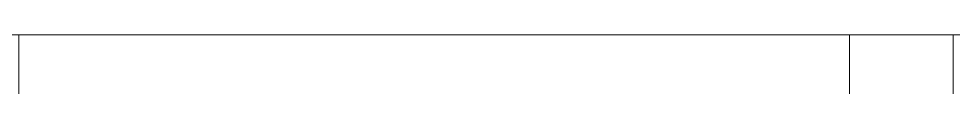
# Model space of a CAD drawing. Header units: centimetres. Extents: x -11896 to 2794, y -437 to 1921.
# Drawn here: x -10990.32 to -10959.99, y 465.28 to 466.96 of the extents above; entities that cross this region are included whole.
import ezdxf

# ---------------------------------------------------------------- set-up
doc = ezdxf.new("R2010")
doc.units = ezdxf.units.CM
doc.layers.add('M-EQPM', color=7, linetype='Continuous', lineweight=9)

# ---------------------------------------------------------------- blocks, each defined once
blk = doc.blocks.new('EQ-01-001 - EQ-01-001_dwg_Agrupar_1590-1505092-Sección 2-1')
at = {"layer": 'M-EQPM', "color": 253, "true_color": 0x999999}
for p, q in [((-10990.321, 441.76), (-10990.321, 466.96)), ((-10990.321, 466.96), (-10963.357, 466.96)), ((-10963.357, 466.96), (-10959.987, 466.96)), ((-10963.357, 441.76), (-10963.357, 466.96)), ((-10959.987, 441.76), (-10959.987, 466.96)), ((-10959.987, 441.76), (-10959.987, 466.96)), ((-10959.987, 466.96), (-10894.131, 466.96))]:
    blk.add_line(p, q, dxfattribs=at)
at = {"layer": 'M-EQPM', "color": 253, "true_color": 0x999999, "flags": 128}
blk.add_lwpolyline([(-10990.321, 441.76), (-10990.321, 466.96), (-10963.357, 466.96), (-10963.357, 441.76)], close=True, dxfattribs=at)
blk.add_lwpolyline([(-10894.131, 441.76), (-10844.739, 408.16), (-10844.739, 433.36), (-10894.131, 466.96), (-10894.131, 441.76), (-10959.987, 441.76), (-10959.987, 466.96), (-10963.357, 466.96), (-10963.357, 441.76), (-10959.987, 441.76)], dxfattribs=at)
blk = doc.blocks.new('EQ-01-001 - EQ-01-001_dwg_Agrupar_798-1505099-Sección 2-1')
blk.add_blockref('EQ-01-001 - EQ-01-001_dwg_Agrupar_1590-1505092-Sección 2-1', (0, 0))
blk = doc.blocks.new('EQ-01-001 - EQ-01-001_dwg_Agrupar_799-1505101-Sección 2-1')
at = {"layer": 'M-EQPM', "color": 253, "true_color": 0x999999}
blk.add_line((-10990.321, 466.96), (-11085.401, 466.96), dxfattribs=at)
blk = doc.blocks.new('EQ-01-001 - EQ-01-001_dwg_Agrupar_781-1505150-Sección 2-1')
for name in ['EQ-01-001 - EQ-01-001_dwg_Agrupar_798-1505099-Sección 2-1', 'EQ-01-001 - EQ-01-001_dwg_Agrupar_799-1505101-Sección 2-1']:
    blk.add_blockref(name, (0, 0))
blk = doc.blocks.new('EQ-01-001 - EQ-01-001_dwg-1504998-Sección 2-1')
blk.add_blockref('EQ-01-001 - EQ-01-001_dwg_Agrupar_781-1505150-Sección 2-1', (0, 0))
blk = doc.blocks.new('EQ-01-001 - EQ-01-001-1479796-Sección 2-1')
blk.add_blockref('EQ-01-001 - EQ-01-001_dwg-1504998-Sección 2-1', (0, 0))
blk = doc.blocks.new('PQ_RVR_MEP-01_ZZ_ZZ_MO_T_A_rvt-1-Sección 2-1')
at = {"layer": 'M-EQPM', "lineweight": 9}
blk.add_blockref('EQ-01-001 - EQ-01-001-1479796-Sección 2-1', (0, 0), dxfattribs=at)

msp = doc.modelspace()

# ---------------------------------------------------------------- block references
at = {"lineweight": 5}
msp.add_blockref('PQ_RVR_MEP-01_ZZ_ZZ_MO_T_A_rvt-1-Sección 2-1', (0, 0), dxfattribs=at)

doc.saveas('drawing.dxf')
